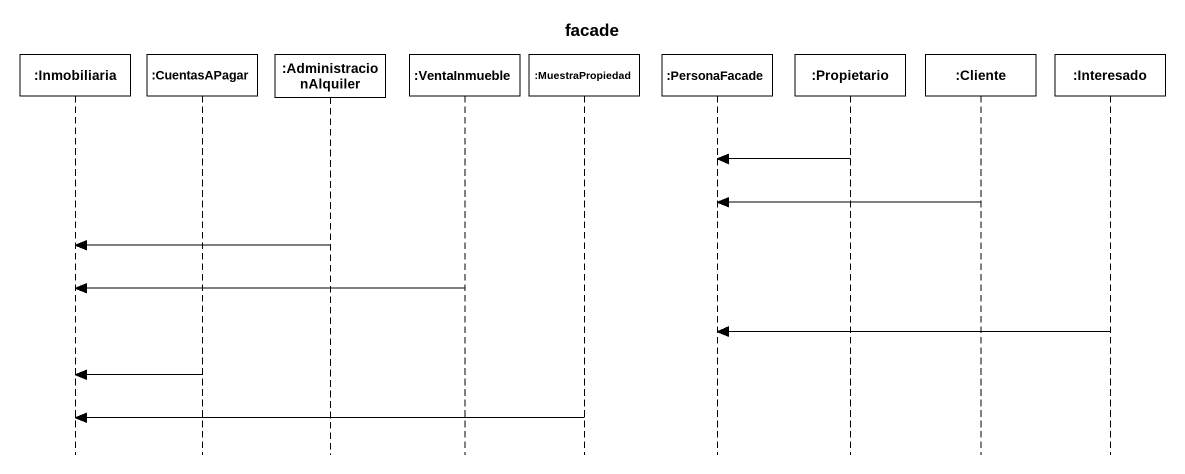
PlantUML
@startuml
title facade
hide footbox
participant ":Inmobiliaria" as Inmobiliaria
participant ":CuentasAPagar" as CuentasAPagar
participant ":AdministracionAlquiler" as AdministracionAlquiler
participant ":VentaInmueble" as VentaInmueble
participant ":MuestraPropiedad" as MuestraPropiedad
participant ":PersonaFacade" as PersonaFacade
participant ":Propietario" as Propietario
participant ":Cliente" as Cliente
participant ":Interesado" as Interesado

Propietario -> PersonaFacade
Cliente -> PersonaFacade
AdministracionAlquiler -> Inmobiliaria
VentaInmueble -> Inmobiliaria
Interesado -> PersonaFacade
CuentasAPagar -> Inmobiliaria
MuestraPropiedad -> Inmobiliaria
@enduml
